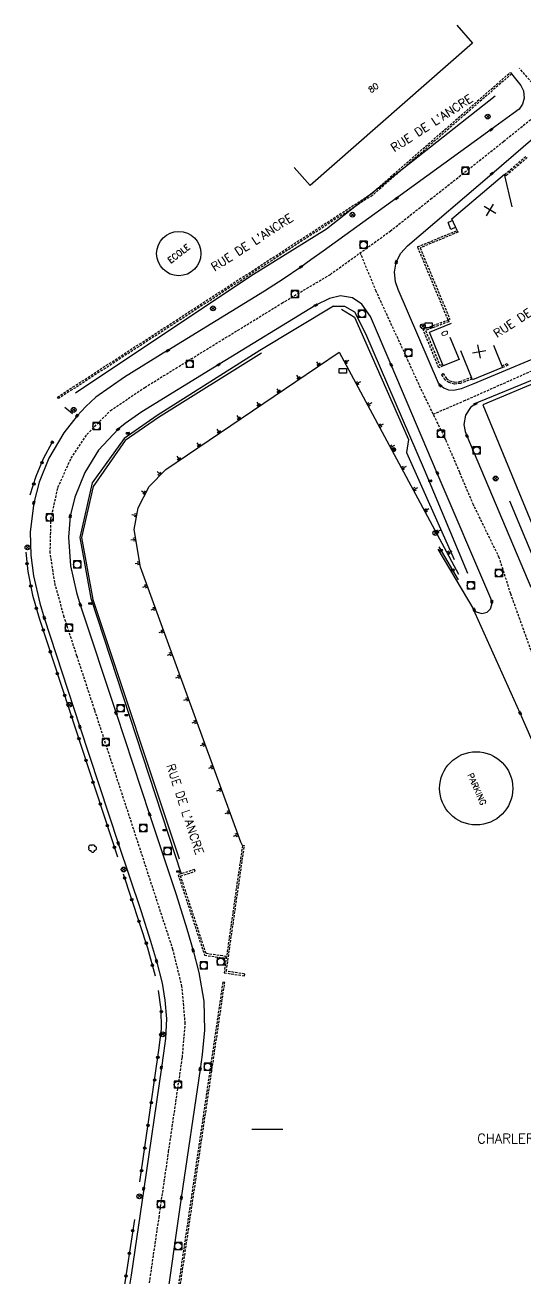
# Model space of a CAD drawing. Header units: millimetres. Extents: x 155000 to 156001, y 122000 to 123001.
# Drawn here: x 155193.8 to 155297.7, y 122708.5 to 122968.7 of the extents above; entities that cross this region are included whole.
import ezdxf
from ezdxf.enums import TextEntityAlignment as Align

# ---------------------------------------------------------------- set-up
doc = ezdxf.new("R2010")
doc.units = ezdxf.units.MM
doc.linetypes.add('DASHED', pattern=[0.75, 0.5, -0.25])
doc.layers.get('0').update_dxf_attribs({"linetype": 'CONTINUOUS'})
for name, color, linetype in [('W0001', 6, 'DASHED'), ('W0008', 7, 'CONTINUOUS'), ('W0100', 7, 'CONTINUOUS'), ('W0105', 7, 'CONTINUOUS'), ('W0112', 1, 'DASHED'), ('W0211', 2, 'CONTINUOUS'), ('W0300', 7, 'CONTINUOUS'), ('W0302', 3, 'CONTINUOUS'), ('W0322', 7, 'CONTINUOUS'), ('W0400', 7, 'CONTINUOUS'), ('W0420', 7, 'CONTINUOUS'), ('W0469', 7, 'CONTINUOUS'), ('W0980', 7, 'CONTINUOUS'), ('W0984', 7, 'CONTINUOUS'), ('W0989', 7, 'CONTINUOUS'), ('W0991', 7, 'CONTINUOUS'), ('W1102', 7, 'CONTINUOUS'), ('W1471', 7, 'CONTINUOUS'), ('W1473', 7, 'CONTINUOUS')]:
    doc.layers.add(name, color=color, linetype=linetype)
doc.styles.get("Standard").update_dxf_attribs({"font": 'romans.shx', "width": 0.85})

# ---------------------------------------------------------------- blocks, each defined once
blk = doc.blocks.new('T400')
for p, q in [((-0.15, 0.3), (0.15, 0.3)), ((-0.15, -0.25), (-0.15, 0.3)), ((-0.15, 0.15), (0.15, 0.15)), ((-0.15, 0), (0.15, 0)), ((0.15, 0.3), (0.15, -0.25)), ((-0.15, -0.15), (0.15, -0.15)), ((-0.15, -0.25), (-0.15, -0.3)), ((-0.15, -0.3), (0.15, -0.3)), ((0.15, -0.3), (0.15, -0.25))]:
    blk.add_line(p, q)
blk = doc.blocks.new('t991o')
at = {"color": 0, "linetype": 'Continuous'}
for p, q in [((-1, 1), (1, -1)), ((-1, -1), (1, 1))]:
    blk.add_line(p, q, dxfattribs=at)
blk = doc.blocks.new('T420')
for p, q in [((0.75, 0.75), (-0.75, 0.75)), ((-0.75, 0.75), (-0.75, -0.75)), ((0.75, 0.75), (0.75, -0.75)), ((0.75, -0.75), (-0.75, -0.75))]:
    blk.add_line(p, q)
blk.add_ellipse((0, 0), major_axis=(-0.53, 0.53), ratio=1, start_param=3.926991, end_param=10.210176)
blk = doc.blocks.new('T300')
for p, q in [((-0.8, 0.51), (-0.86, 0.34)), ((-0.86, 0.34), (-0.86, 0.17)), ((-0.86, 0.17), (-0.74, 0.06)), ((-0.69, 0.63), (-0.8, 0.51)), ((-0.8, -0.06), (-0.74, 0.06)), ((-0.74, 0.06), (-0.69, 0.11)), ((-0.57, 0.69), (-0.69, 0.63)), ((-0.46, 0.69), (-0.57, 0.69)), ((-0.29, 0.63), (-0.46, 0.69)), ((-0.29, 0.63), (-0.17, 0.74)), ((-0.23, 0.57), (-0.29, 0.63)), ((-0.17, 0.74), (-0.06, 0.8)), ((-0.06, 0.8), (0.06, 0.8)), ((0.06, 0.8), (0.23, 0.74)), ((0.23, 0.74), (0.34, 0.63)), ((0.34, 0.63), (0.4, 0.51)), ((0.46, 0.46), (0.34, 0.46)), ((0.4, 0.51), (0.4, 0.46)), ((0.57, 0.4), (0.46, 0.46)), ((0.57, 0.4), (0.69, 0.29)), ((0.69, 0.29), (0.74, 0.17)), ((0.74, 0.06), (0.69, -0.17)), ((0.74, 0.17), (0.74, 0.06)), ((-0.8, -0.17), (-0.8, -0.06)), ((-0.8, -0.23), (-0.8, -0.17)), ((-0.74, -0.34), (-0.8, -0.23)), ((-0.69, -0.4), (-0.74, -0.34)), ((-0.51, -0.46), (-0.69, -0.4)), ((-0.4, -0.46), (-0.51, -0.46)), ((-0.4, -0.46), (-0.34, -0.46)), ((-0.34, -0.46), (-0.34, -0.4)), ((-0.34, -0.51), (-0.34, -0.46)), ((-0.29, -0.63), (-0.34, -0.51)), ((-0.17, -0.74), (-0.29, -0.63)), ((-0.06, -0.8), (-0.17, -0.74)), ((0.06, -0.8), (-0.06, -0.8)), ((0.17, -0.74), (0.06, -0.8)), ((0.23, -0.69), (0.17, -0.74)), ((0.29, -0.46), (0.23, -0.46)), ((0.29, -0.63), (0.23, -0.69)), ((0.46, -0.4), (0.29, -0.46)), ((0.34, -0.51), (0.29, -0.63)), ((0.34, -0.51), (0.34, -0.46)), ((0.57, -0.34), (0.46, -0.4)), ((0.63, -0.29), (0.57, -0.34)), ((0.69, -0.17), (0.63, -0.29))]:
    blk.add_line(p, q)
blk = doc.blocks.new('t211o')
at = {"color": 0, "linetype": 'Continuous'}
for p, q in [((-0.29, 0.5), (-0.29, 0)), ((0, 1), (0, 0)), ((0.29, 0.5), (0.29, 0))]:
    blk.add_line(p, q, dxfattribs=at)
blk = doc.blocks.new('t322o')
at = {"color": 0, "linetype": 'Continuous'}
for radius in [0.25, 0.15]:
    blk.add_circle((0, 0), radius, dxfattribs=at)
blk = doc.blocks.new('T1471')
at = {"color": 0, "linetype": 'Continuous', "flags": 128}
blk.add_lwpolyline([(-0.75, -0.5), (-0.75, 0.5), (0.75, 0.5), (0.75, -0.5), (-0.75, -0.5)], dxfattribs=at)
blk = doc.blocks.new('T1473')
at = {"color": 0, "linetype": 'Continuous', "const_width": 0.5, "flags": 128}
blk.add_lwpolyline([(-0.25, 0, 1), (0.25, 0, 1)], format="xyb", close=True, dxfattribs=at)
blk = doc.blocks.new('T469')
at = {"color": 0, "linetype": 'Continuous', "flags": 128}
for points in [[(-0.35, 0.35), (0.35, -0.35)], [(-0.35, -0.35), (0.35, 0.35)]]:
    blk.add_lwpolyline(points, dxfattribs=at)
at = {"color": 0, "linetype": 'Continuous'}
blk.add_circle((0, 0), 0.5, dxfattribs=at)

msp = doc.modelspace()

# ---------------------------------------------------------------- linework, layer by layer
at = {"flags": 128}
msp.add_lwpolyline([(155247.38, 122739.39), (155240.97, 122739.35)], dxfattribs=at)
at = {"layer": 'W0001'}
for points in [[(155302.61, 122952.1), (155299.1, 122956.74), (155296.54, 122959.72)], [(155219.67, 122707.49), (155221.66, 122721.1), (155223.65, 122734.75), (155225.55, 122747.82), (155226.51, 122754.34), (155227.11, 122761.34), (155226.42, 122769.05), (155224.55, 122776.72), (155208.29, 122826.46), (155204.61, 122837.68), (155201.95, 122845.77), (155199.98, 122852.96), (155199.05, 122859.12), (155199.21, 122866.16), (155200.65, 122872.68), (155203.37, 122878.73), (155206.68, 122883.7), (155211.55, 122888.63), (155218.71, 122893.47), (155234.79, 122903.34), (155247.17, 122910.94), (155257.25, 122916.92), (155269.68, 122925.9), (155278.09, 122932.55), (155285.83, 122938.65), (155293.26, 122944.54), (155299.14, 122949.3)], [(155385.54, 122720.77), (155379.77, 122718.5), (155370.14, 122715.13), (155364.06, 122714.91), (155354.99, 122717.9), (155348.81, 122723.92), (155345.05, 122730.4), (155335.81, 122752.91), (155328.03, 122771.89), (155314.11, 122800.19), (155305.79, 122819.78), (155294.73, 122850.61), (155292.36, 122858.07), (155287.01, 122869.04), (155284.13, 122875.79), (155281.26, 122882.51), (155276, 122893.32), (155266.78, 122913.42), (155263.47, 122921.41)], [(155278.63, 122887.91), (155285, 122890.65), (155306.79, 122900.3), (155317.93, 122904.93), (155326.22, 122908.34), (155330.09, 122911.19)]]:
    msp.add_lwpolyline(points, dxfattribs=at)
at = {"layer": 'W0008'}
for points in [[(155294.92, 122958.57), (155296.84, 122956.15), (155297.37, 122955.04), (155297.54, 122953.52), (155297.16, 122952.24), (155296.49, 122951.25), (155295.27, 122950.32), (155290.7, 122947.01), (155271.02, 122932.72), (155255.76, 122921.72), (155253.2, 122919.92), (155251.12, 122918.45), (155247.46, 122915.96), (155243.58, 122913.44), (155223.48, 122901.12), (155223.43, 122901.12), (155214.46, 122895.56), (155208.54, 122891.42), (155206.46, 122889.51), (155204.64, 122887.57), (155201.87, 122884.03), (155198.79, 122878.77), (155196.77, 122873.78), (155195.65, 122869.49), (155194.86, 122863.47), (155195.03, 122858.62), (155195.6, 122854.35), (155196.87, 122848.66), (155197.82, 122845.61), (155205.2, 122822.99), (155213.18, 122798.81), (155217.85, 122784.83), (155219.9, 122778.46), (155221.12, 122774.33), (155222.31, 122769.76), (155222.88, 122766.24), (155223.19, 122762.31), (155223.01, 122758.23), (155222.6, 122755.2), (155222.14, 122752.22), (155218.48, 122727.07), (155215.89, 122709.12), (155215.18, 122704.93)], [(155323.31, 122909.35), (155286.83, 122894.16), (155284.45, 122893.19), (155282.93, 122892.82), (155281.86, 122892.86), (155280.81, 122893.31), (155280.09, 122893.83), (155279.72, 122894.35), (155279.69, 122894.34), (155271.36, 122913.77), (155270.77, 122915.38), (155270.58, 122917.38), (155270.95, 122919.46), (155271.9, 122921.33), (155273.27, 122922.88), (155290.77, 122937.82), (155305.84, 122950.73)], [(155287.12, 122847.28), (155287.53, 122846.83), (155288.74, 122846.51), (155289.86, 122846.8), (155290.54, 122847.49), (155290.82, 122848.38), (155290.82, 122848.97), (155290.61, 122849.65), (155279.47, 122875.68), (155269.9, 122898.14), (155265.58, 122908.2), (155263.8, 122910.77), (155261.85, 122912.03), (155259.37, 122912.48), (155257.07, 122911.93), (155254.25, 122910.5), (155234.05, 122898.18), (155218.1, 122888.4), (155214.62, 122885.95), (155213.18, 122884.77), (155209.08, 122880.43), (155206.21, 122875.79), (155204.14, 122870.65), (155203.22, 122866.71), (155202.82, 122862.39), (155203.29, 122856.39), (155204.53, 122850.86), (155205.3, 122848.31), (155212.72, 122825.83), (155219.7, 122804.79), (155225.2, 122788.19), (155227.43, 122781.05), (155228.73, 122776.53), (155229.91, 122771.94), (155230.95, 122766.04), (155231.11, 122759.96), (155230.64, 122754.96), (155230.2, 122751.89), (155226.29, 122725.17), (155222.76, 122700.86)], [(155301.04, 122895.75), (155288.02, 122890.37), (155287.39, 122890.03), (155286.35, 122889.25), (155285.3, 122887.66), (155284.97, 122885.77), (155285.25, 122884.31), (155285.62, 122883.37), (155298.94, 122851.99)], [(155319.49, 122773.83), (155319.29, 122774.26), (155308.1, 122799.8), (155297.63, 122823.59), (155296.68, 122825.79), (155287.35, 122846.58), (155287.12, 122847.27), (155279.66, 122859.9)]]:
    msp.add_lwpolyline(points, dxfattribs=at)
at = {"layer": 'W0100'}
msp.add_line((155295.05, 122930.93), (155293.45, 122937.76), dxfattribs=at)
for points in [[(155283.51, 122968.7), (155286.8, 122964.93), (155253.03, 122935.36), (155249.73, 122939.12)], [(155283.6, 122926.04), (155282.5, 122928.49), (155293.45, 122937.76)], [(155282.1, 122903.88), (155284, 122899.26), (155280.7, 122897.91), (155277.82, 122904.92), (155282.45, 122906.82)], [(155322.97, 122899.96), (155327.56, 122901.94), (155326.08, 122905.38), (155301.5, 122895.07), (155288.95, 122889.86), (155302.46, 122857.08), (155307.09, 122858.99)], [(155291.12, 122902.2), (155293.03, 122897.58), (155286.79, 122895.01), (155284.37, 122901.05)]]:
    msp.add_lwpolyline(points, dxfattribs=at)
at = {"layer": 'W0105'}
for p, q in [((155282.67, 122928.11), (155281.71, 122927.68)), ((155282.29, 122926.26), (155281.71, 122927.68)), ((155283.3, 122926.71), (155282.29, 122926.26))]:
    msp.add_line(p, q, dxfattribs=at)
at = {"layer": 'W0112'}
for p, q in [((155294.91, 122958.57), (155265.98, 122933.33)), ((155293.5, 122937.69), (155298.02, 122941.57)), ((155265.98, 122933.33), (155200.77, 122891.13)), ((155275.38, 122922.64), (155283.6, 122926.04)), ((155281.7, 122907.49), (155275.38, 122922.64)), ((155276.53, 122905.51), (155281.7, 122907.47)), ((155281.07, 122895.03), (155280.36, 122896.14)), ((155294.14, 122898.04), (155293.02, 122897.57)), ((155293.02, 122897.57), (155293.02, 122897.58)), ((155284.17, 122894.68), (155286.56, 122895.57)), ((155238.99, 122798.3), (155235.19, 122771.91)), ((155231.12, 122775.54), (155235.57, 122774.9)), ((155235.19, 122771.91), (155239.39, 122771.26)), ((155234.91, 122769.95), (155222.46, 122685.08))]:
    msp.add_line(p, q, dxfattribs=at)
for points in [[(155265.74, 122933.65), (155294.65, 122958.87), (155294.91, 122958.57)], [(155298.16, 122941.17), (155293.76, 122937.39), (155293.5, 122937.69)], [(155200.77, 122891.13), (155200.56, 122891.46), (155265.74, 122933.65)], [(155283.6, 122926.04), (155283.75, 122925.67), (155275.9, 122922.42)], [(155275.9, 122922.42), (155282.07, 122907.65), (155281.7, 122907.49)], [(155281.7, 122907.47), (155281.84, 122907.1), (155277.05, 122905.28), (155279.99, 122898.04)], [(155280.7, 122897.91), (155279.77, 122897.51), (155276.53, 122905.51)], [(155292.88, 122897.95), (155293.99, 122898.41), (155294.14, 122898.04)], [(155279.99, 122898.04), (155280.54, 122898.27), (155280.7, 122897.91)], [(155280.36, 122896.14), (155280.7, 122896.35), (155281.36, 122895.31), (155282.05, 122894.84), (155283.08, 122894.57), (155284.17, 122894.68)], [(155286.71, 122895.2), (155284.26, 122894.29), (155283.05, 122894.16), (155281.88, 122894.48), (155281.07, 122895.03)], [(155235.64, 122772.24), (155239.39, 122798.25), (155238.99, 122798.3)], [(155229.03, 122793.35), (155225.64, 122792.26), (155231.12, 122775.54)], [(155226.14, 122792), (155229.15, 122792.97), (155229.03, 122793.35)], [(155235.57, 122774.9), (155235.63, 122775.3), (155231.42, 122775.9), (155226.14, 122792)], [(155239.39, 122771.26), (155239.46, 122771.65), (155235.64, 122772.24)], [(155222.86, 122685.02), (155235.31, 122769.89), (155234.91, 122769.95)]]:
    msp.add_lwpolyline(points, dxfattribs=at)
at = {"layer": 'W0211'}
msp.add_line((155259.05, 122900.75), (155283.9, 122854.68), dxfattribs=at)
for points in [[(155257.91, 122910.35), (155242.6, 122901.14), (155221.28, 122887.64), (155214.42, 122882.88), (155207.79, 122873.64), (155205.18, 122862.29), (155207.46, 122849.71), (155226.23, 122792.44)], [(155257.91, 122910.34), (155260.17, 122910.3), (155262.26, 122909.12), (155264.55, 122904.62), (155276.75, 122876.39), (155285.77, 122854.91)], [(155239.01, 122798.33), (155238.64, 122799.06), (155217.82, 122856.14), (155216.47, 122863.95), (155217.31, 122868.47), (155219.6, 122872.89), (155223.05, 122876.38), (155259.05, 122900.76)]]:
    msp.add_lwpolyline(points, dxfattribs=at)
at = {"layer": 'W0302'}
for points in [[(155291.52, 122953.94), (155256.45, 122926.33), (155240.72, 122916.57), (155204.29, 122892.26)], [(155259.55, 122909.71), (155262.24, 122908.05), (155273.49, 122882.62), (155273.07, 122879.93), (155282.95, 122857.72)], [(155242.98, 122900.54), (155221.52, 122887.22), (155214.65, 122882.41), (155208, 122872.86), (155205.54, 122862.26), (155207.88, 122849.4), (155225.86, 122795.57)], [(155294.45, 122869.91), (155311.41, 122829.3), (155322.34, 122802.4), (155327.08, 122790.89)]]:
    msp.add_lwpolyline(points, dxfattribs=at)
at = {"layer": 'W0322'}
for p, q in [((155202.11, 122889.37), (155203.67, 122888.02)), ((155283.91, 122853.49), (155279.83, 122860.35))]:
    msp.add_line(p, q, dxfattribs=at)
for points in [[(155194.91, 122871.15), (155196.15, 122875), (155197.67, 122878.69), (155199.53, 122882.18)], [(155193.96, 122859.24), (155194.43, 122855.26), (155195.38, 122850.3), (155196.77, 122845.57), (155203, 122826.58), (155213.03, 122796.01)], [(155220.91, 122771.19), (155219.35, 122777.02), (155214.24, 122792.36)], [(155217.67, 122728.49), (155221.7, 122756.29), (155222.16, 122760.26), (155222.11, 122764.27), (155221.57, 122768.24)], [(155216.54, 122720.69), (155214.17, 122704.91), (155213.02, 122701.07), (155210.73, 122697.8), (155207.2, 122695.6), (155203.39, 122694.51)]]:
    msp.add_lwpolyline(points, dxfattribs=at)
at = {"layer": 'W1102'}
for centre, radius in [((155225.76, 122921.25), 4.61), ((155287.56, 122810.2), 7.6)]:
    msp.add_circle(centre, radius, dxfattribs=at)

# ---------------------------------------------------------------- block references
at = {"layer": 'W0211'}
for p, rotation in [((155254.94, 122897.97), 34.10157566763716), ((155260.24, 122898.55), 298.3384143543441), ((155250.8, 122895.17), 34.10157566763716), ((155246.66, 122892.36), 34.10157566763716), ((155262.61, 122894.15), 298.3384143543441), ((155242.52, 122889.56), 34.10157566763716), ((155264.98, 122889.75), 298.3384143543441), ((155238.38, 122886.76), 34.10157566763716), ((155267.36, 122885.35), 298.3384143543441), ((155234.24, 122883.95), 34.10157566763716), ((155230.1, 122881.15), 34.10157566763716), ((155269.73, 122880.95), 298.3384143543441), ((155225.95, 122878.35), 34.10157566763716), ((155222, 122875.32), 45.27242532711021), ((155272.11, 122876.55), 298.3384143543441), ((155274.48, 122872.15), 298.3384143543441), ((155218.87, 122871.49), 62.61711034666583), ((155217.01, 122866.89), 79.46544014556812), ((155276.85, 122867.75), 298.3384143543441), ((155216.81, 122861.97), 99.79480077357753), ((155279.23, 122863.35), 298.3384143543441), ((155281.6, 122858.95), 298.3384143543441), ((155217.66, 122857.05), 99.79480077357753), ((155219.21, 122852.31), 110.0416659245318), ((155220.93, 122847.61), 110.0416659245318), ((155222.64, 122842.91), 110.0416659245318), ((155224.35, 122838.22), 110.0416659245318), ((155226.07, 122833.52), 110.0416659245318), ((155227.78, 122828.82), 110.0416659245318), ((155229.49, 122824.12), 110.0416659245318), ((155231.21, 122819.43), 110.0416659245318), ((155232.92, 122814.73), 110.0416659245318), ((155234.64, 122810.03), 110.0416659245318), ((155236.35, 122805.34), 110.0416659245318), ((155238.06, 122800.64), 110.0416659245318)]:
    msp.add_blockref('t211o', p, dxfattribs=dict(at, rotation=rotation))
at = {"layer": 'W0300'}
msp.add_blockref('T300', (155207.88, 122797.7), dxfattribs=at)
at = {"layer": 'W0322'}
for p, rotation in [((155199.47, 122882.08), 61.94377247490916), ((155197.32, 122877.85), 67.66518684007141), ((155195.64, 122873.41), 72.17379935528045), ((155280.27, 122859.61), 120.7164410533552), ((155194.24, 122856.88), 276.6621720890975), ((155282.7, 122855.53), 120.7164410533552), ((155195.02, 122852.2), 280.8448661211087), ((155196.18, 122847.6), 286.4132545446316), ((155197.6, 122843.07), 288.1550042451686), ((155199.08, 122838.55), 288.1550042451686), ((155200.55, 122834.04), 288.1550042451686), ((155202.04, 122829.52), 288.1550042451686), ((155203.52, 122825.01), 288.163948284814), ((155205, 122820.5), 288.163948284814), ((155206.48, 122815.99), 288.163948284814), ((155207.96, 122811.47), 288.163948284814), ((155209.44, 122806.96), 288.163948284814), ((155210.92, 122802.45), 288.163948284814), ((155212.4, 122797.93), 288.163948284814), ((155214.5, 122791.57), 108.4025503010898), ((155216, 122787.07), 108.4025503010898), ((155217.5, 122782.56), 108.4025503010898), ((155219, 122778.05), 108.4025503010898), ((155220.29, 122773.48), 105.019359970332), ((155222.11, 122763.8), 90.77082052477468), ((155222.02, 122759.06), 83.26826365131524), ((155221.41, 122754.35), 81.77232310667242), ((155220.73, 122749.65), 81.77232310667242), ((155220.05, 122744.95), 81.77232310667242), ((155219.37, 122740.25), 81.77232310667242), ((155218.7, 122735.54), 81.77232310667242), ((155218.02, 122730.84), 81.77232310667242), ((155216.19, 122718.34), 261.4810681741071), ((155215.48, 122713.64), 261.4810681741071), ((155214.78, 122708.95), 261.4810681741071)]:
    msp.add_blockref('t322o', p, dxfattribs=dict(at, rotation=rotation))
at = {"layer": 'W0400'}
for p, rotation in [((155290.7, 122947.01), 305.9210942491977), ((155290.77, 122937.82), 130.500384348675), ((155271.02, 122932.72), 305.9776667654517), ((155270.95, 122919.46), 169.9102138513531), ((155251.12, 122918.45), 305.0966958772558), ((155254.25, 122910.5), 116.8956852117996), ((155223.48, 122901.12), 301.518884000017), ((155234.05, 122898.18), 121.3773555169211), ((155269.9, 122898.14), 23.07485337470531), ((155280.09, 122893.83), 234.2113134308982), ((155287.39, 122890.03), 118.5301410596896), ((155204.64, 122887.57), 316.8895804293746), ((155213.18, 122884.77), 129.3268013141951), ((155215.21, 122883.93), 90), ((155285.62, 122883.37), 201.8375273863878), ((155279.47, 122875.68), 23.17788589447837), ((155278.04, 122874.05), 90), ((155195.65, 122869.49), 345.3162571632519), ((155203.22, 122866.71), 166.8030047500523), ((155290.82, 122848.97), 359.6963748318153), ((155205.3, 122848.31), 196.7439914989905), ((155207.38, 122848.58), 90), ((155287.12, 122847.27), 198.6295931991973), ((155197.82, 122845.61), 17.26151952110819), ((155212.72, 122825.83), 198.2617345947631), ((155214.9, 122825.42), 90), ((155296.68, 122825.79), 203.2809184221603), ((155205.2, 122822.99), 18.08168553189196), ((155219.7, 122804.79), 198.3693923639871), ((155222.79, 122801.5), 90), ((155213.18, 122798.81), 18.25414122934086), ((155225.68, 122792.92), 90), ((155228.73, 122776.53), 196.0256928533846), ((155221.12, 122774.33), 16.45554871231987), ((155222.14, 122752.22), 351.3558701063837), ((155230.2, 122751.89), 171.9135533901469), ((155218.48, 122727.07), 351.7121779681144), ((155226.29, 122725.17), 171.6871243322306)]:
    msp.add_blockref('T400', p, dxfattribs=dict(at, rotation=rotation))
at = {"layer": 'W0420'}
for p in [(155285.29, 122938.42), (155264.15, 122923.04), (155249.89, 122912.82), (155263.81, 122908.74), (155273.46, 122900.64), (155228.02, 122898.31), (155208.67, 122885.41), (155280.19, 122883.83), (155287.64, 122880.35), (155198.93, 122866.43), (155204.64, 122856.68), (155292.26, 122854.9), (155286.43, 122852.33), (155202.93, 122843.54), (155213.65, 122826.82), (155210.58, 122819.78), (155218.35, 122801.95), (155223.42, 122797.15), (155230.94, 122773.42), (155234.46, 122774.21), (155231.78, 122752.38), (155225.58, 122748.67), (155222.03, 122723.82), (155225.61, 122715.13)]:
    msp.add_blockref('T420', p, dxfattribs=at)
at = {"layer": 'W0469'}
for p in [(155289.95, 122949.69), (155261.84, 122929.31), (155232.87, 122909.86), (155276.46, 122906.15), (155203.92, 122888.79), (155291.59, 122874.53), (155279.07, 122863.22), (155194.32, 122860.23), (155203.03, 122827.56), (155214.31, 122793.36), (155222.42, 122759.13), (155217.57, 122725.49)]:
    msp.add_blockref('T469', p, dxfattribs=at)
at = {"layer": 'W0991'}
for p, rotation in [((155290.41, 122930.28), 103.3516002687308), ((155288.18, 122900.9), 55.27523223799319)]:
    msp.add_blockref('t991o', p, dxfattribs=dict(at, rotation=rotation))
at = {"layer": 'W1471'}
for p in [(155277.68, 122906.34), (155259.85, 122896.88)]:
    msp.add_blockref('T1471', p, dxfattribs=at)
at = {"layer": 'W1473'}
msp.add_blockref('T1473', (155270.44, 122880.54), dxfattribs=at)

# ---------------------------------------------------------------- texts
at = {"layer": 'W0980'}
msp.add_text('CHARLEROI (CHARLEROI)', height=2, dxfattribs=at).set_placement((155304.13, 122737.34), align=Align.MIDDLE)
at = {"layer": 'W0984'}
for s, rotation, p in [('ECOLE', 37.8616, (155225.76, 122921.25)), ('PARKING', 293.7474, (155287.71, 122810.04))]:
    msp.add_text(s, height=1.249, rotation=rotation, dxfattribs=at).set_placement(p, align=Align.MIDDLE)
at = {"layer": 'W0989'}
for rotation, p in [(32.9088, (155278.32, 122948.35)), (32.9088, (155240.99, 122923.59)), (32.9088, (155299.65, 122909.77)), (288.1512, (155227.09, 122805.87))]:
    msp.add_text("RUE DE L'ANCRE", height=1.75, rotation=rotation, dxfattribs=at).set_placement(p, align=Align.MIDDLE)
at = {"layer": 'W0991'}
for s, rotation, p in [('80', 34.805, (155266.2, 122955.67)), ('0', 292.7412, (155281.02, 122904.69))]:
    msp.add_text(s, height=1.25, rotation=rotation, dxfattribs=at).set_placement(p, align=Align.MIDDLE)

doc.saveas('drawing.dxf')
